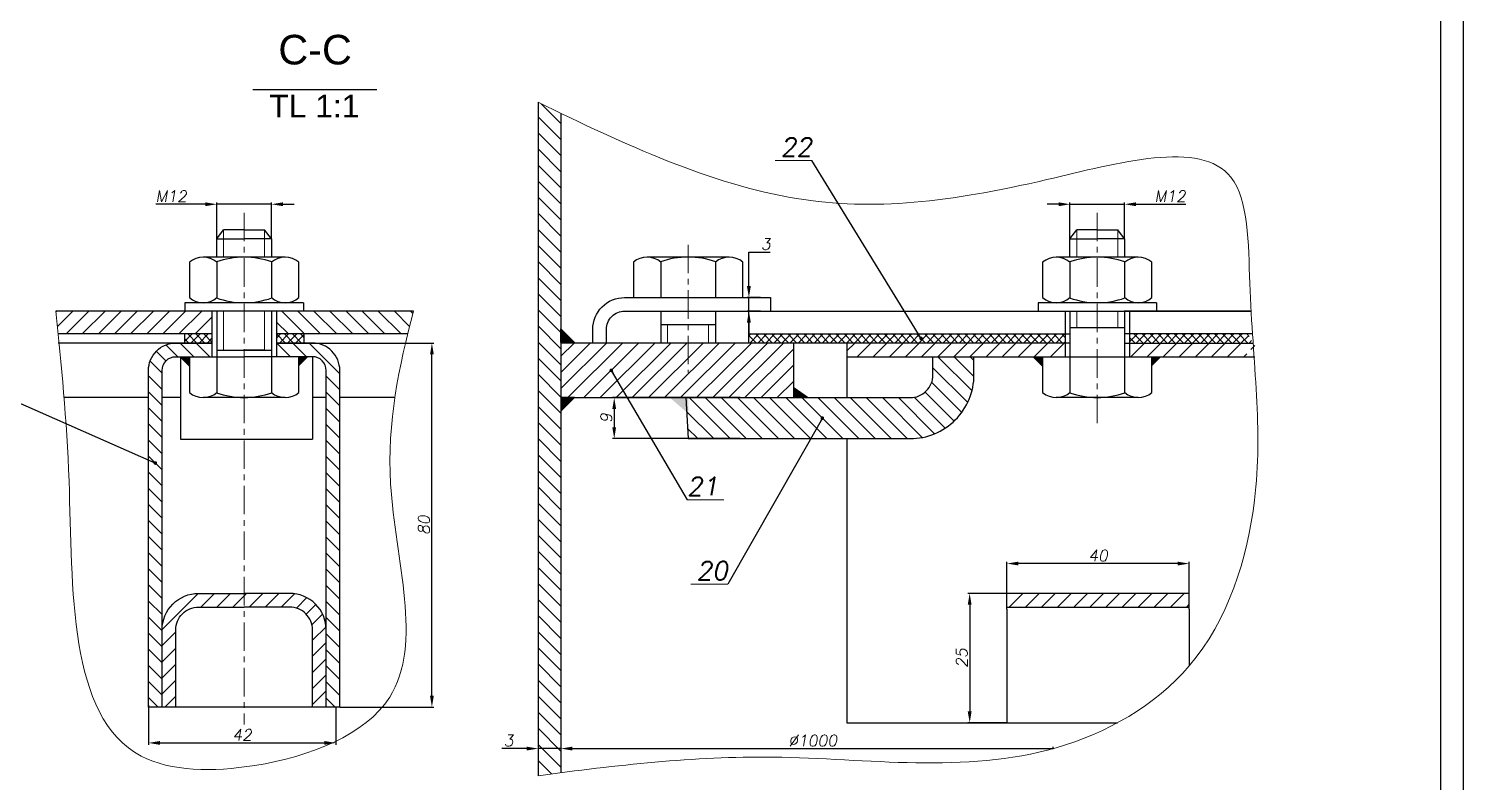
# Model space of a CAD drawing. Header units: inches. Extents: x -9 to 5931, y 0 to 8400.
# Drawn here: x 2782 to 5931, y 2225 to 3880 of the extents above; entities that cross this region are included whole.
import ezdxf

# ---------------------------------------------------------------- set-up
doc = ezdxf.new("R2010")
doc.units = ezdxf.units.IN
doc.header["$LTSCALE"] = 50
doc.header["$MEASUREMENT"] = 0
doc.linetypes.add('CENTER', pattern=[2, 1.25, -0.25, 0.25, -0.25])
doc.layers.get('0').update_dxf_attribs({"plot": 0})
for name, color, linetype, lineweight in [('Dam', 2, 'Continuous', 30), ('kthuoc', 3, 'Continuous', 13), ('manh', 4, 'Continuous', 13), ('Net manh', 3, 'Continuous', 13), ('Tam dut', 1, 'CENTER', 13)]:
    doc.layers.add(name, color=color, linetype=linetype, lineweight=lineweight)
doc.styles.add('chu2.5', font='txt.shx', dxfattribs={"oblique": 10, "height": 25})
doc.styles.add('chu50', font='VNARIAL.ttf', dxfattribs={"height": 50})
doc.styles.add('chu65', font='VNARIAL.ttf', dxfattribs={"height": 65})
doc.dimstyles.new('kichthuoc2.5', dxfattribs={"dimtxt": 25, "dimasz": 25, "dimexe": 4, "dimexo": 0, "dimgap": 5, "dimtad": 1, "dimtoh": 1, "dimdec": 0, "dimzin": 0, "dimdsep": 46, "dimtxsty": 'chu2.5', "dimcen": 5, "dimclrd": 256, "dimclre": 256, "dimclrt": 256, "dimadec": 0, "dimazin": 0, "dimtfac": 1, "dimtdec": 0, "dimtmove": 0, "dimatfit": 0, "dimfxl": 0, "dimtolj": 1, "dimtzin": 0, "dimarcsym": 0})
pattern_1 = [(135, (721.5, -453.375), (-17.67767, -17.67767), [])]
pattern_2 = [(45, (9380.244, -616.465), (-17.67767, 17.67767), [])]
pattern_3 = [(45, (721.5, -453.375), (-8.838835, 8.838835), []), (135, (721.5, -453.375), (-8.838835, -8.838835), [])]

# ---------------------------------------------------------------- blocks, each defined once
blk = doc.blocks.new('*D54')
at = {"layer": 'DEFPOINTS', "color": 0}
for p in [(3950, 2328.6), (5030.7, 2298.7), (5030.7, 2298.7)]:
    blk.add_point(p, dxfattribs=at)
at = {"layer": 'Net manh', "lineweight": -2}
for p, q in [((3950, 2328.6), (3950, 2294.7)), ((5030.7, 2298.7), (5030.7, 2302.7)), ((3975, 2298.7), (5030.7, 2298.7))]:
    blk.add_line(p, q, dxfattribs=at)
at = {"layer": 'Net manh'}
blk.add_solid([(3975, 2302.9), (3975, 2294.5), (3950, 2298.7)], dxfattribs=at)
at = {"layer": 'Net manh', "insert": (4502.8, 2316.2), "char_height": 25, "attachment_point": 5, "style": 'chu2.5'}
blk.add_mtext('\\A1;%%c1000', dxfattribs=at)
blk = doc.blocks.new('_None')
blk = doc.blocks.new('*D45')
at = {"layer": 'DEFPOINTS', "color": 0}
for p in [(3404.8, 3189.6), (3666.9, 3189.6), (3464.8, 2389.6)]:
    blk.add_point(p, dxfattribs=at)
at = {"layer": 'Net manh', "lineweight": -2}
for p, q in [((3404.8, 3189.6), (3670.9, 3189.6)), ((3666.9, 2414.6), (3666.9, 3164.6)), ((3464.8, 2389.6), (3670.9, 2389.6))]:
    blk.add_line(p, q, dxfattribs=at)
at = {"layer": 'Net manh'}
for points in [[(3662.8, 3164.6), (3671.1, 3164.6), (3666.9, 3189.6)], [(3662.8, 2414.6), (3671.1, 2414.6), (3666.9, 2389.6)]]:
    blk.add_solid(points, dxfattribs=at)
at = {"layer": 'Net manh', "insert": (3649.4, 2789.6), "char_height": 25, "attachment_point": 5, "rotation": 90, "style": 'chu2.5'}
blk.add_mtext('\\A1;80', dxfattribs=at)
blk = doc.blocks.new('*D46')
at = {"layer": 'DEFPOINTS', "color": 0}
for p in [(4929.2, 2639.6), (4847.3, 2355.3), (4929.2, 2355.3)]:
    blk.add_point(p, dxfattribs=at)
at = {"layer": 'Net manh', "lineweight": -2}
for p, q in [((4929.2, 2639.6), (4843.3, 2639.6)), ((4847.3, 2614.6), (4847.3, 2380.3)), ((4929.2, 2355.3), (4843.3, 2355.3))]:
    blk.add_line(p, q, dxfattribs=at)
at = {"layer": 'Net manh'}
for points in [[(4843.1, 2614.6), (4851.5, 2614.6), (4847.3, 2639.6)], [(4843.1, 2380.3), (4851.5, 2380.3), (4847.3, 2355.3)]]:
    blk.add_solid(points, dxfattribs=at)
at = {"layer": 'Net manh', "insert": (4829.8, 2497.4), "char_height": 25, "attachment_point": 5, "rotation": 90, "style": 'chu2.5'}
blk.add_mtext('\\A1;25', dxfattribs=at)
blk = doc.blocks.new('*D47')
at = {"layer": 'DEFPOINTS', "color": 0}
for p in [(3044.8, 2394.2), (3456, 2389.6), (3456, 2311.1)]:
    blk.add_point(p, dxfattribs=at)
at = {"layer": 'Net manh', "lineweight": -2}
for p, q in [((3044.8, 2394.2), (3044.8, 2307.1)), ((3456, 2389.6), (3456, 2307.1)), ((3069.8, 2311.1), (3431, 2311.1))]:
    blk.add_line(p, q, dxfattribs=at)
at = {"layer": 'Net manh'}
for points in [[(3069.8, 2315.3), (3069.8, 2307), (3044.8, 2311.1)], [(3431, 2315.3), (3431, 2307), (3456, 2311.1)]]:
    blk.add_solid(points, dxfattribs=at)
at = {"layer": 'Net manh', "insert": (3250.4, 2328.6), "char_height": 25, "attachment_point": 5, "style": 'chu2.5'}
blk.add_mtext('\\A1;42', dxfattribs=at)
blk = doc.blocks.new('*D48')
at = {"layer": 'DEFPOINTS', "color": 0}
for p in [(3194.8, 3494.5), (3194.8, 3418.2), (3314.8, 3418.2)]:
    blk.add_point(p, dxfattribs=at)
at = {"layer": 'Net manh', "lineweight": -2}
for p, q in [((3194.8, 3418.2), (3194.8, 3498.5)), ((3314.8, 3418.2), (3314.8, 3498.5)), ((3169.8, 3494.5), (3060.7, 3494.5)), ((3314.8, 3494.5), (3194.8, 3494.5)), ((3339.8, 3494.5), (3364.8, 3494.5))]:
    blk.add_line(p, q, dxfattribs=at)
at = {"layer": 'Net manh'}
for points in [[(3169.8, 3498.7), (3169.8, 3490.3), (3194.8, 3494.5)], [(3339.8, 3498.7), (3339.8, 3490.3), (3314.8, 3494.5)]]:
    blk.add_solid(points, dxfattribs=at)
at = {"layer": 'Net manh', "insert": (3094.8, 3512), "char_height": 25, "attachment_point": 5, "style": 'chu2.5'}
blk.add_mtext('\\A1;M12', dxfattribs=at)
blk = doc.blocks.new('*D49')
at = {"layer": 'DEFPOINTS', "color": 0}
for p in [(4929.2, 2705.1), (4929.2, 2605.3), (5329.2, 2605.3)]:
    blk.add_point(p, dxfattribs=at)
at = {"layer": 'Net manh', "lineweight": -2}
for p, q in [((4929.2, 2605.3), (4929.2, 2709.1)), ((5329.2, 2605.3), (5329.2, 2709.1)), ((5304.2, 2705.1), (4954.2, 2705.1))]:
    blk.add_line(p, q, dxfattribs=at)
at = {"layer": 'Net manh'}
for points in [[(4954.2, 2709.3), (4954.2, 2701), (4929.2, 2705.1)], [(5304.2, 2709.3), (5304.2, 2701), (5329.2, 2705.1)]]:
    blk.add_solid(points, dxfattribs=at)
at = {"layer": 'Net manh', "insert": (5129.2, 2722.6), "char_height": 25, "attachment_point": 5, "style": 'chu2.5'}
blk.add_mtext('\\A1;40', dxfattribs=at)
blk = doc.blocks.new('*D50')
at = {"layer": 'DEFPOINTS', "color": 0}
for p in [(5067.5, 3494.5), (5067.5, 3418.2), (5187.5, 3418.2)]:
    blk.add_point(p, dxfattribs=at)
at = {"layer": 'Net manh', "lineweight": -2}
for p, q in [((5067.5, 3418.2), (5067.5, 3498.5)), ((5187.5, 3418.2), (5187.5, 3498.5)), ((5042.5, 3494.5), (5017.5, 3494.5)), ((5067.5, 3494.5), (5187.5, 3494.5)), ((5212.5, 3494.5), (5321.7, 3494.5))]:
    blk.add_line(p, q, dxfattribs=at)
at = {"layer": 'Net manh'}
for points in [[(5042.5, 3498.7), (5042.5, 3490.3), (5067.5, 3494.5)], [(5212.5, 3498.7), (5212.5, 3490.3), (5187.5, 3494.5)]]:
    blk.add_solid(points, dxfattribs=at)
at = {"layer": 'Net manh', "insert": (5287.5, 3512), "char_height": 25, "attachment_point": 5, "style": 'chu2.5'}
blk.add_mtext('\\A1;M12', dxfattribs=at)
blk = doc.blocks.new('*D51')
at = {"layer": 'DEFPOINTS', "color": 0}
for p in [(4343.5, 3069.6), (4067.1, 2979.6), (4343.5, 2979.6)]:
    blk.add_point(p, dxfattribs=at)
at = {"layer": 'Net manh', "lineweight": -2}
for p, q in [((4343.5, 3069.6), (4063.1, 3069.6)), ((4067.1, 3044.6), (4067.1, 3004.6)), ((4343.5, 2979.6), (4063.1, 2979.6))]:
    blk.add_line(p, q, dxfattribs=at)
at = {"layer": 'Net manh'}
for points in [[(4062.9, 3044.6), (4071.2, 3044.6), (4067.1, 3069.6)], [(4062.9, 3004.6), (4071.2, 3004.6), (4067.1, 2979.6)]]:
    blk.add_solid(points, dxfattribs=at)
at = {"layer": 'Net manh', "insert": (4049.6, 3024.6), "char_height": 25, "attachment_point": 5, "rotation": 90, "style": 'chu2.5'}
blk.add_mtext('\\A1;9', dxfattribs=at)
blk = doc.blocks.new('*D52')
at = {"layer": 'DEFPOINTS', "color": 0}
for p in [(3900, 2444.7), (3950, 2444.7), (3900, 2298.7)]:
    blk.add_point(p, dxfattribs=at)
at = {"layer": 'Net manh', "lineweight": -2}
for p, q in [((3900, 2444.7), (3900, 2294.7)), ((3950, 2444.7), (3950, 2294.7)), ((3875, 2298.7), (3820.4, 2298.7)), ((3950, 2298.7), (3900, 2298.7)), ((3975, 2298.7), (4000, 2298.7))]:
    blk.add_line(p, q, dxfattribs=at)
at = {"layer": 'Net manh'}
for points in [[(3875, 2302.9), (3875, 2294.5), (3900, 2298.7)], [(3975, 2302.9), (3975, 2294.5), (3950, 2298.7)]]:
    blk.add_solid(points, dxfattribs=at)
at = {"layer": 'Net manh', "insert": (3835.2, 2316.2), "char_height": 25, "attachment_point": 5, "style": 'chu2.5'}
blk.add_mtext('\\A1;3', dxfattribs=at)
blk = doc.blocks.new('*D53')
at = {"layer": 'DEFPOINTS', "color": 0}
for p in [(4362.7, 3289.6), (4388.5, 3289.6), (4388.5, 3259.6)]:
    blk.add_point(p, dxfattribs=at)
at = {"layer": 'Net manh', "lineweight": -2}
for p, q in [((4362.7, 3314.6), (4362.7, 3389.6)), ((4362.7, 3389.6), (4409.4, 3389.6)), ((4388.5, 3289.6), (4358.7, 3289.6)), ((4362.7, 3259.6), (4362.7, 3289.6)), ((4388.5, 3259.6), (4358.7, 3259.6)), ((4362.7, 3234.6), (4362.7, 3209.6))]:
    blk.add_line(p, q, dxfattribs=at)
at = {"layer": 'Net manh'}
for points in [[(4358.5, 3314.6), (4366.9, 3314.6), (4362.7, 3289.6)], [(4358.5, 3234.6), (4366.9, 3234.6), (4362.7, 3259.6)]]:
    blk.add_solid(points, dxfattribs=at)
at = {"layer": 'Net manh', "insert": (4388.5, 3407.1), "char_height": 25, "attachment_point": 5, "style": 'chu2.5'}
blk.add_mtext('\\A1; 3', dxfattribs=at)

msp = doc.modelspace()

# ---------------------------------------------------------------- hatches: boundary and pattern name
at = {"layer": 'Net manh'}
h = msp.add_hatch(dxfattribs=at)
h.set_pattern_fill('ANSI31', color=256, scale=200, angle=90, style=0)
h.set_pattern_definition(pattern_1)
edge = h.paths.add_edge_path()
edge.add_spline(control_points=[(3950, 3694.2), (3933.3, 3702.2), (3916.6, 3710.3), (3900, 3718.5)], knot_values=[58.341835, 58.341835, 58.341835, 58.341835, 111.572747, 111.572747, 111.572747, 111.572747], degree=3, periodic=0)
edge.add_line((3900, 3718.5), (3900, 2239.1))
edge.add_spline(control_points=[(3900, 2239.1), (3916.6, 2241.3), (3933.3, 2243.5), (3950, 2245.7)], knot_values=[4157.244365, 4157.244365, 4157.244365, 4157.244365, 4207.682373, 4207.682373, 4207.682373, 4207.682373], degree=3, periodic=0)
edge.add_line((3950, 2245.7), (3950, 3694.2))
h = msp.add_hatch(dxfattribs=at)
h.set_pattern_fill('ANSI31', color=256, scale=200, style=0)
h.set_pattern_definition([(45, (721.5, -453.375), (-17.67767, 17.67767), [])])
edge = h.paths.add_edge_path()
edge.add_line((3184.1, 3259.6), (2841.3, 3259.6))
edge.add_spline(control_points=[(2841.3, 3259.6), (2843, 3243), (2844.8, 3226.3), (2846.5, 3209.6)], knot_values=[30.463066, 30.463066, 30.463066, 30.463066, 83.511435, 83.511435, 83.511435, 83.511435], degree=3, periodic=0)
edge.add_line((2846.5, 3209.6), (3184.1, 3209.6))
edge.add_line((3184.1, 3209.6), (3184.1, 3259.6))
h = msp.add_hatch(dxfattribs=at)
h.set_pattern_fill('ANSI31', color=256, scale=200, angle=90, style=0)
h.set_pattern_definition(pattern_1)
edge = h.paths.add_edge_path()
edge.add_spline(control_points=[(3613.8, 3209.6), (3617.9, 3226.3), (3622.2, 3243), (3626.6, 3259.6)], knot_values=[2407.136272, 2407.136272, 2407.136272, 2407.136272, 2459.491898, 2459.491898, 2459.491898, 2459.491898], degree=3, periodic=0)
edge.add_line((3626.6, 3259.6), (3325.6, 3259.6))
edge.add_line((3325.6, 3259.6), (3325.6, 3209.6))
edge.add_line((3325.6, 3209.6), (3613.8, 3209.6))
h = msp.add_hatch(dxfattribs=at)
h.set_pattern_fill('ANSI31', color=256, scale=200, angle=90, style=0)
h.set_pattern_definition([(135, (-3050.452, -156.09), (-17.67767, -17.67767), [])])
h.paths.add_polyline_path([(3044.8, 2389.6), (3074.8, 2389.6), (3074.8, 3129.6, -0.414214), (3104.8, 3159.6), (3184.1, 3159.6), (3184.1, 3189.6), (3104.8, 3189.6, 0.414214), (3044.8, 3129.6)])
h.paths.add_polyline_path([(3434.8, 2389.6), (3464.8, 2389.6), (3464.8, 3129.6, 0.414214), (3404.8, 3189.6), (3325.6, 3189.6), (3325.6, 3159.6), (3404.8, 3159.6, -0.414214), (3434.8, 3129.6)])
h = msp.add_hatch(dxfattribs=at)
h.set_pattern_fill('NET', color=256, scale=100, angle=45, style=0)
h.set_pattern_definition([(45, (-20552.395, -69697.794), (-8.8388348, 8.8388348), []), (135, (-20552.395, -69697.794), (-8.8388348, -8.8388348), [])])
h.paths.add_polyline_path([(3184.1, 3189.6), (3184.1, 3209.6), (3123.6, 3209.6), (3123.6, 3189.6)])
h.paths.add_polyline_path([(3325.6, 3209.6), (3325.6, 3189.6), (3386.1, 3189.6), (3386.1, 3209.6)])
h = msp.add_hatch(dxfattribs=at)
h.set_pattern_fill('ANSI31', color=256, scale=200, style=0)
h.set_pattern_definition([(45, (-2831.366, -156.09), (-17.67767, 17.67767), [])])
h.paths.add_polyline_path([(4460.7, 3069.6), (4460.7, 3189.6), (4229.3, 3189.6), (4229.3, 3069.6)])
h.paths.add_polyline_path([(4229.3, 3069.6), (4229.3, 3189.6), (3950, 3189.6), (3950, 3069.6)])
h = msp.add_hatch(dxfattribs=at)
h.set_pattern_fill('NET', color=256, scale=100, angle=45, style=0)
h.set_pattern_definition(pattern_3)
h.paths.add_polyline_path([(5056.8, 3209.6), (4577.6, 3209.6), (4577.6, 3189.6), (5056.8, 3189.6)])
h.paths.add_polyline_path([(4577.6, 3209.6), (4466.6, 3209.6), (4463, 3209.6), (4361.8, 3209.6), (4361.8, 3189.6), (4577.6, 3189.6)])
h = msp.add_hatch(dxfattribs=at)
h.set_pattern_fill('ANSI31', color=256, scale=200, style=0)
h.set_pattern_definition(pattern_2)
h.paths.add_polyline_path([(4577.6, 3189.6), (4577.6, 3159.6), (5056.8, 3159.6), (5056.8, 3189.6)])
h = msp.add_hatch(dxfattribs=at)
h.set_pattern_fill('NET', color=256, scale=100, angle=45, style=0)
h.set_pattern_definition(pattern_3)
h.paths.add_polyline_path([(5468.6, 3189.6), (5458.1, 3209.6), (5198.2, 3209.6), (5198.2, 3189.6)])
h = msp.add_hatch(dxfattribs=at)
h.set_pattern_fill('ANSI31', color=256, scale=200, style=0)
h.set_pattern_definition(pattern_2)
h.paths.add_polyline_path([(5473.5, 3159.6), (5436, 3173.3), (5480, 3176.7), (5468.6, 3189.6), (5198.2, 3189.6), (5198.2, 3159.6)])
h = msp.add_hatch(dxfattribs=at)
h.set_pattern_fill('ANSI31', color=256, scale=200, angle=90, style=0)
h.set_pattern_definition([(135, (-2831.366, -156.09), (-17.67767, -17.67767), [])])
h.paths.add_polyline_path([(4577.6, 2979.6), (4577.6, 3069.6), (4229.3, 3069.6), (4224.5, 3069.6), (4229.3, 2979.6)])
h.paths.add_polyline_path([(4716.8, 2979.6, 0.414214), (4856.8, 3119.6), (4856.8, 3159.6), (4766.8, 3159.6), (4766.8, 3119.6, -0.414214), (4716.8, 3069.6), (4577.6, 3069.6), (4577.6, 2979.6)])
h = msp.add_hatch(dxfattribs=at)
h.set_pattern_fill('ANSI31', color=256, scale=200, style=0)
h.set_pattern_definition([(45, (9161.159, -616.465), (-17.67767, 17.67767), [])])
h.paths.add_polyline_path([(3234.8, 2609.6), (3254.8, 2609.6), (3254.8, 2639.6), (3234.8, 2639.6), (3154.8, 2639.6, 0.414214), (3074.8, 2559.6), (3074.8, 2439.6), (3074.8, 2389.6), (3104.8, 2389.6), (3104.8, 2559.6, -0.414214), (3154.8, 2609.6)])
h.paths.add_polyline_path([(3354.8, 2609.6, -0.414214), (3404.8, 2559.6), (3404.8, 2389.6), (3434.8, 2389.6), (3434.8, 2559.6, 0.414214), (3354.8, 2639.6), (3274.8, 2639.6), (3254.8, 2639.6), (3254.8, 2609.6), (3274.8, 2609.6)])
h = msp.add_hatch(dxfattribs=at)
h.set_pattern_fill('ANSI31', color=256, scale=200, style=0)
h.set_pattern_definition(pattern_2)
h.paths.add_polyline_path([(5129.2, 2639.6), (4929.2, 2639.6), (4929.2, 2609.6), (5129.2, 2609.6)])
h.paths.add_polyline_path([(5329.2, 2639.6), (5129.2, 2639.6), (5129.2, 2609.6), (5329.2, 2609.6)])

# ---------------------------------------------------------------- linework, layer by layer
msp.add_lwpolyline([(-9.2, 0), (-9.2, 8400), (5930.8, 8400), (5930.8, 0), (-9.2, 0)], close=True)
at = {"layer": 'Dam'}
for p, q in [((5880.8, 8350), (5880.8, 50)), ((3273.6, 3746.3), (3546.3, 3746.3))]:
    msp.add_line(p, q, dxfattribs=at)
at = {"layer": 'Dam', "color": 2}
for p, q in [((3900, 3718.5), (3900, 2239.1)), ((3950, 3694.2), (3950, 2245.7)), ((3194.8, 3418.2), (3209.8, 3438.2)), ((3254.8, 3438.2), (3209.8, 3438.2)), ((3254.8, 3438.2), (3299.8, 3438.2)), ((3314.8, 3418.2), (3299.8, 3438.2)), ((5067.5, 3418.2), (5082.5, 3438.2)), ((5127.5, 3438.2), (5082.5, 3438.2)), ((5127.5, 3438.2), (5172.5, 3438.2)), ((5187.5, 3418.2), (5172.5, 3438.2)), ((3194.8, 3418.2), (3254.8, 3418.2)), ((3194.8, 3378.2), (3194.8, 3418.2)), ((3314.8, 3418.2), (3254.8, 3418.2)), ((3314.8, 3418.2), (3314.8, 3378.2)), ((5067.5, 3378.2), (5067.5, 3418.2)), ((5067.5, 3418.2), (5127.5, 3418.2)), ((5187.5, 3418.2), (5127.5, 3418.2)), ((5187.5, 3418.2), (5187.5, 3378.2)), ((3344.8, 3378.2), (3164.8, 3378.2)), ((4319.3, 3378.4), (4139.3, 3378.4)), ((5217.5, 3378.2), (5037.5, 3378.2)), ((3134.8, 3367), (3134.8, 3289.4)), ((3194.8, 3367.9), (3194.8, 3289.4)), ((3314.8, 3367.9), (3314.8, 3367)), ((3314.8, 3367.9), (3314.8, 3289.4)), ((3374.8, 3289.4), (3374.8, 3367)), ((4109.3, 3367.2), (4109.3, 3290.6)), ((4169.3, 3368.1), (4169.3, 3289.6)), ((4289.3, 3368.1), (4289.3, 3289.6)), ((4349.3, 3289.6), (4349.3, 3367.2)), ((5007.5, 3367), (5007.5, 3289.4)), ((5067.5, 3367.9), (5067.5, 3289.4)), ((5187.5, 3367.9), (5187.5, 3289.4)), ((5187.5, 3367.9), (5187.5, 3367)), ((5247.5, 3289.4), (5247.5, 3367)), ((3384.8, 3278.2), (3124.8, 3278.2)), ((3124.8, 3278.2), (3124.8, 3259.6)), ((3314.8, 3289.4), (3314.8, 3288.5)), ((3384.8, 3278.2), (3384.8, 3259.6)), ((4109.3, 3290.6), (4109.3, 3289.6)), ((4410, 3289.6), (4410, 3259.6)), ((5257.5, 3278.2), (4997.5, 3278.2)), ((4997.5, 3278.2), (4997.5, 3259.6)), ((5187.5, 3289.4), (5187.5, 3288.5)), ((5257.5, 3278.2), (5257.5, 3259.6)), ((3626.6, 3259.6), (2841.3, 3259.6)), ((3184.1, 3259.6), (3184.1, 3159.6)), ((3194.8, 3259.6), (3194.8, 3159.6)), ((3314.8, 3259.6), (3314.8, 3159.6)), ((3325.6, 3259.6), (3325.6, 3159.6)), ((4169.3, 3259.6), (4169.3, 3189.6)), ((4289.3, 3259.6), (4289.3, 3189.6)), ((4361.8, 3259.6), (4361.8, 3189.6)), ((5056.8, 3259.6), (5056.8, 3159.6)), ((5067.5, 3259.6), (5067.5, 3209.6)), ((5466, 3259.6), (5186.3, 3259.6)), ((5187.5, 3259.6), (5187.5, 3209.6)), ((5198.2, 3259.6), (5198.2, 3159.6)), ((3950, 3190.6), (3950, 3220.6)), ((3950, 3220.6), (3980, 3190.6)), ((4169.3, 3230.1), (4289.3, 3230.1)), ((5067.5, 3223.5), (5187.5, 3223.5)), ((3184.1, 3209.6), (2846.5, 3209.6)), ((3184.1, 3189.6), (2846.5, 3189.6)), ((3123.6, 3209.6), (3123.6, 3189.6)), ((3613.8, 3209.6), (3325.6, 3209.6)), ((3325.6, 3189.6), (3609, 3189.6)), ((3386.1, 3209.6), (3386.1, 3189.6)), ((3980, 3190.6), (3950, 3190.6)), ((5067.5, 3189.6), (3950, 3189.6)), ((4361.8, 3209.6), (5067.5, 3209.6)), ((4460.7, 3189.6), (4460.7, 3069.6)), ((4463, 3209.6), (4466.6, 3209.6)), ((4577.6, 3189.6), (4577.6, 3159.6)), ((5067.5, 3209.6), (5067.5, 3159.6)), ((5468.2, 3209.6), (5187.5, 3209.6)), ((5187.5, 3209.6), (5187.5, 3159.6)), ((5187.5, 3189.6), (5469.5, 3189.6)), ((3114.8, 3158.7), (3114.8, 2978.7)), ((3114.8, 3158.7), (3134.8, 3138.7)), ((3134.8, 3158.7), (3114.8, 3158.7)), ((3134.8, 3158.7), (3134.8, 3081.1)), ((3134.8, 3138.7), (3134.8, 3158.7)), ((3194.8, 3173.7), (3314.8, 3173.7)), ((3194.8, 3159.6), (3194.8, 3080.2)), ((3299.8, 3173.7), (3254.8, 3173.7)), ((3314.8, 3159.6), (3314.8, 3080.2)), ((3374.8, 3081.1), (3374.8, 3158.7)), ((3404.8, 3159.6), (3404.8, 2978.7)), ((4577.6, 3159.6), (5473.5, 3159.6)), ((4577.6, 3159.6), (4577.6, 3069.6)), ((4987.5, 3158.7), (5007.5, 3138.7)), ((5007.5, 3158.7), (4987.5, 3158.7)), ((5007.5, 3158.7), (5007.5, 3081.1)), ((5007.5, 3138.7), (5007.5, 3158.7)), ((5067.5, 3159.6), (5067.5, 3080.2)), ((5187.5, 3159.6), (5187.5, 3080.2)), ((5247.5, 3081.1), (5247.5, 3158.7)), ((3044.8, 3069.6), (2859.6, 3069.6)), ((3114.8, 3069.6), (3074.8, 3069.6)), ((3344.8, 3069.9), (3164.8, 3069.9)), ((3314.8, 3081.1), (3314.8, 3080.2)), ((3434.8, 3069.6), (3404.8, 3069.6)), ((3585.6, 3069.6), (3464.8, 3069.6)), ((3950, 3069.6), (4460.7, 3069.6)), ((3950, 3069.6), (3950, 3039.6)), ((3950, 3039.6), (3980, 3069.6)), ((3980, 3069.6), (3950, 3069.6)), ((4224.5, 3069.6), (4229.3, 2979.6)), ((5217.5, 3069.9), (5037.5, 3069.9)), ((5187.5, 3081.1), (5187.5, 3080.2)), ((3114.8, 2978.7), (3404.8, 2978.7)), ((4577.6, 2979.6), (4577.6, 2355.3)), ((3234.8, 2639.6), (3254.8, 2639.6)), ((3274.8, 2639.6), (3254.8, 2639.6)), ((5329.2, 2639.6), (4929.2, 2639.6)), ((3234.8, 2609.6), (3254.8, 2609.6)), ((3274.8, 2609.6), (3254.8, 2609.6)), ((4929.2, 2609.6), (5329.2, 2609.6)), ((4929.2, 2605.3), (4929.2, 2355.3)), ((5329.2, 2605.3), (5329.2, 2480.3)), ((4929.2, 2575.3), (4929.2, 2475.3)), ((3074.8, 2389.6), (3044.8, 2389.6)), ((3464.8, 2389.6), (3074.8, 2389.6)), ((4577.6, 2355.3), (5171.7, 2355.3))]:
    msp.add_line(p, q, dxfattribs=at)
for points in [[(4020, 3189.6), (4020, 3219.6, -0.414214), (4090, 3289.6), (4410, 3289.6)], [(4050, 3189.6), (4050, 3219.6, -0.414214), (4090, 3259.6), (5466, 3259.6)], [(3044.8, 2389.6), (3044.8, 3129.6, -0.414214), (3104.8, 3189.6), (3184.1, 3189.6)], [(3464.8, 2389.6), (3464.8, 3129.6, 0.414214), (3404.8, 3189.6), (3325.6, 3189.6)], [(3074.8, 2389.6), (3074.8, 3129.6, -0.414214), (3104.8, 3159.6), (3254.8, 3159.6)], [(3434.8, 2389.6), (3434.8, 3129.6, 0.414214), (3404.8, 3159.6), (3254.8, 3159.6)], [(4576.6, 2979.6), (4716.8, 2979.6, 0.414214), (4856.8, 3119.6), (4856.8, 3159.6)], [(4577.6, 3069.6), (4716.8, 3069.6, 0.414214), (4766.8, 3119.6), (4766.8, 3159.6)], [(3074.8, 2439.6), (3074.8, 2559.6, -0.414214), (3154.8, 2639.6), (3234.8, 2639.6)], [(3434.8, 2439.6), (3434.8, 2559.6, 0.414214), (3354.8, 2639.6), (3274.8, 2639.6)], [(3104.8, 2389.6), (3104.8, 2559.6, -0.414214), (3154.8, 2609.6), (3234.8, 2609.6)], [(3404.8, 2389.6), (3404.8, 2559.6, 0.414214), (3354.8, 2609.6), (3274.8, 2609.6)]]:
    msp.add_lwpolyline(points, format="xyb", dxfattribs=at)
for points in [[(4229.3, 3069.6), (4577.6, 3069.6)], [(4229.3, 2979.6), (4577.6, 2979.6)]]:
    msp.add_lwpolyline(points, dxfattribs=at)
for centre, radius, start, end in [((3164.8, 3332.4), 45.8, 49.1176, 130.8824), ((3254.8, 3198.2), 180, 90, 109.7203), ((3254.8, 3198.2), 180, 70.2797, 90), ((3344.8, 3332.4), 45.8, 49.1176, 130.8824), ((4139.3, 3332.6), 45.8, 49.1176, 130.8824), ((4229.3, 3198.4), 180, 90, 109.7203), ((4229.3, 3198.4), 180, 70.2797, 90), ((4319.3, 3332.6), 45.8, 49.1176, 130.8824), ((5037.5, 3332.4), 45.8, 49.1176, 130.8824), ((5127.5, 3198.2), 180, 90, 109.7203), ((5127.5, 3198.2), 180, 70.2797, 90), ((5217.5, 3332.4), 45.8, 49.1176, 130.8824), ((3164.8, 3324), 45.8, 229.1176, 310.8824), ((3254.8, 3458.2), 180, 250.2797, 270), ((3254.8, 3458.2), 180, 270, 289.7203), ((3344.8, 3324), 45.8, 229.1176, 310.8824), ((5037.5, 3324), 45.8, 229.1176, 310.8824), ((5127.5, 3458.2), 180, 250.2797, 270), ((5127.5, 3458.2), 180, 270, 289.7203), ((5217.5, 3324), 45.8, 229.1176, 310.8824), ((3164.8, 3115.7), 45.8, 229.1176, 310.8824), ((3254.8, 3249.9), 180, 250.2797, 270), ((3254.8, 3249.9), 180, 270, 289.7203), ((3344.8, 3115.7), 45.8, 229.1176, 310.8824), ((5037.5, 3115.7), 45.8, 229.1176, 310.8824), ((5127.5, 3249.9), 180, 250.2797, 270), ((5127.5, 3249.9), 180, 270, 289.7203), ((5217.5, 3115.7), 45.8, 229.1176, 310.8824)]:
    msp.add_arc(centre, radius, start, end, dxfattribs=at)
for points in [[(3950, 3220.6), (3980, 3190.6), (3950, 3190.6)], [(3134.8, 3138.7), (3134.8, 3158.7), (3114.8, 3158.7)], [(3374.8, 3138.7), (3374.8, 3158.7), (3394.8, 3158.7)], [(5007.5, 3138.7), (5007.5, 3158.7), (4987.5, 3158.7)], [(5247.5, 3138.7), (5247.5, 3158.7), (5267.5, 3158.7)], [(4460.7, 3093.6), (4495.2, 3069.6), (4460.7, 3069.6)], [(3950, 3069.6), (3980, 3069.6), (3950, 3039.6)], [(4189.2, 3069.6), (4230.1, 3069.6), (4229.3, 3035)]]:
    msp.add_solid(points, dxfattribs=at)
at = {"layer": 'kthuoc'}
for p, q in [((4500.7, 3590.8), (4420.1, 3590.8)), ((4227.2, 2845.2), (4307.8, 2845.2)), ((4316.2, 2659.9), (4235.6, 2659.9))]:
    msp.add_line(p, q, dxfattribs=at)
at = {"layer": 'Net manh'}
for p, q in [((3209.8, 3438.2), (3209.8, 3378.2)), ((3299.8, 3438.2), (3299.8, 3378.2)), ((5082.5, 3438.2), (5082.5, 3378.2)), ((5172.5, 3438.2), (5172.5, 3378.2)), ((3209.8, 3259.6), (3209.8, 3173.7)), ((3299.8, 3259.6), (3299.8, 3173.7)), ((5082.5, 3259.6), (5082.5, 3223.5)), ((5172.5, 3259.6), (5172.5, 3223.5)), ((4184.3, 3230.1), (4184.3, 3189.6)), ((4274.3, 3230.1), (4274.3, 3189.6))]:
    msp.add_line(p, q, dxfattribs=at)
for points, knots in [([(3900, 3718.5), (4090.3, 3625.6), (4452.5, 3458), (4925.7, 3513.2), (5460.7, 3668.6), (5457.7, 3215.2), (5509.6, 2882.1), (5376.6, 2461.1), (4953.7, 2223.5), (4447.7, 2306), (4070.7, 2262), (3900, 2239.1)], [58.341835, 58.341835, 58.341835, 58.341835, 666.010614, 1216.964344, 1621.268631, 1857.955085, 2334.47712, 2725.727096, 3068.568385, 3690.868743, 4207.682373, 4207.682373, 4207.682373, 4207.682373]), ([(2841.3, 3259.6), (2853.6, 3142.7), (2885.3, 2826.2), (2862.8, 2251.7), (3308.8, 2245), (3692.8, 2396.7), (3535.5, 2864.6), (3594.7, 3138.6), (3626.6, 3259.6)], [30.463066, 30.463066, 30.463066, 30.463066, 403.5622, 1027.825872, 1277.651325, 1609.794921, 2078.531845, 2459.491898, 2459.491898, 2459.491898, 2459.491898])]:
    msp.add_open_spline(points, degree=3, knots=knots, dxfattribs=at)
at = {"layer": 'Tam dut'}
for p, q in [((3254.8, 3475.8), (3254.8, 2351.3)), ((5127.5, 3475.8), (5127.5, 3009.9)), ((4229.3, 3405.4), (4229.3, 3125.1))]:
    msp.add_line(p, q, dxfattribs=at)

# ---------------------------------------------------------------- texts
at = {"layer": 'kthuoc'}
for s, insert, char_height, width, attachment_point, style in [('C-C', (3410.5, 3833.7), 65, 383.94, 5, 'chu65'), ('TL 1:1', (3309.9, 3735.2), 50, 530.059, 1, 'chu50')]:
    msp.add_mtext(s, dxfattribs=dict(at, insert=insert, char_height=char_height, width=width, attachment_point=attachment_point, style=style))
at = {"layer": 'manh', "char_height": 40, "style": 'chu2.5'}
for s, insert, attachment_point in [('22', (4432.6, 3600.4), 7), ('21', (4295.4, 2854.8), 9), ('20', (4248, 2669.6), 7)]:
    msp.add_mtext(s, dxfattribs=dict(at, insert=insert, attachment_point=attachment_point))

# ---------------------------------------------------------------- dimensions: what is measured, and where the dimension line sits
at = {"layer": 'Net manh'}
for base, p1, p2, text, picture, middle in [((3194.8, 3494.5), (3314.8, 3418.2), (3194.8, 3418.2), 'M12', '*D48', (3094.8, 3494.5)), ((5067.5, 3494.5), (5187.5, 3418.2), (5067.5, 3418.2), 'M12', '*D50', (5287.5, 3494.5)), ((3900, 2298.7), (3950, 2444.7), (3900, 2444.7), '3', '*D52', (3835.2, 2298.7))]:
    dim = msp.add_linear_dim(base=base, p1=p1, p2=p2, text=text, dimstyle='kichthuoc2.5', dxfattribs=at)
    dim.commit()
    dim.dimension.update_dxf_attribs({"geometry": picture, "text_midpoint": middle, "dimtype": 160})
dim = msp.add_linear_dim(base=(4362.7, 3289.6), p1=(4388.5, 3259.6), p2=(4388.5, 3289.6), angle=90, text=' 3', dimstyle='kichthuoc2.5', dxfattribs=at)
dim.commit()
dim.dimension.update_dxf_attribs({"geometry": '*D53', "text_midpoint": (4388.5, 3389.6), "dimtype": 160})
for base, p1, p2, text, picture, middle in [((3666.9, 3189.6), (3464.8, 2389.6), (3404.8, 3189.6), '80', '*D45', (3649.4, 2789.6)), ((4067.1, 2979.6), (4343.5, 3069.6), (4343.5, 2979.6), '9', '*D51', (4049.6, 3024.6)), ((4847.3, 2355.3), (4929.2, 2639.6), (4929.2, 2355.3), '25', '*D46', (4829.8, 2497.4))]:
    dim = msp.add_linear_dim(base=base, p1=p1, p2=p2, angle=90, text=text, dimstyle='kichthuoc2.5', dxfattribs=at)
    dim.commit()
    dim.dimension.update_dxf_attribs({"geometry": picture, "text_midpoint": middle})
for base, p1, p2, text, picture, middle in [((4929.2, 2705.1), (5329.2, 2605.3), (4929.2, 2605.3), '40', '*D49', (5129.2, 2722.6)), ((3456, 2311.1), (3044.8, 2394.2), (3456, 2389.6), '42', '*D47', (3250.4, 2328.6))]:
    dim = msp.add_linear_dim(base=base, p1=p1, p2=p2, text=text, dimstyle='kichthuoc2.5', dxfattribs=at)
    dim.commit()
    dim.dimension.update_dxf_attribs({"geometry": picture, "text_midpoint": middle})
dim = msp.add_linear_dim(base=(5030.7, 2298.7), p1=(3950, 2328.6), p2=(5030.7, 2298.7), text='%%c1000', dimstyle='kichthuoc2.5', override={"dimblk2": 'None', "dimsah": 1}, dxfattribs=at)
dim.commit()
dim.dimension.update_dxf_attribs({"geometry": '*D54', "text_midpoint": (4502.8, 2316.2)})

# ---------------------------------------------------------------- leaders
at = {"layer": 'kthuoc'}
for points in [[(4740.7, 3199.6), (4500.7, 3590.8)], [(3059.8, 2926), (2522.2, 3162.4)], [(4060.6, 3129.6), (4227.2, 2845.2)], [(4523.9, 3024.6), (4316.2, 2659.9)]]:
    msp.add_leader(points, dimstyle='kichthuoc2.5', override={"dimasz": 8, "dimtad": 0, "dimldrblk": 'Dot'}, dxfattribs=at)

doc.saveas('drawing.dxf')
